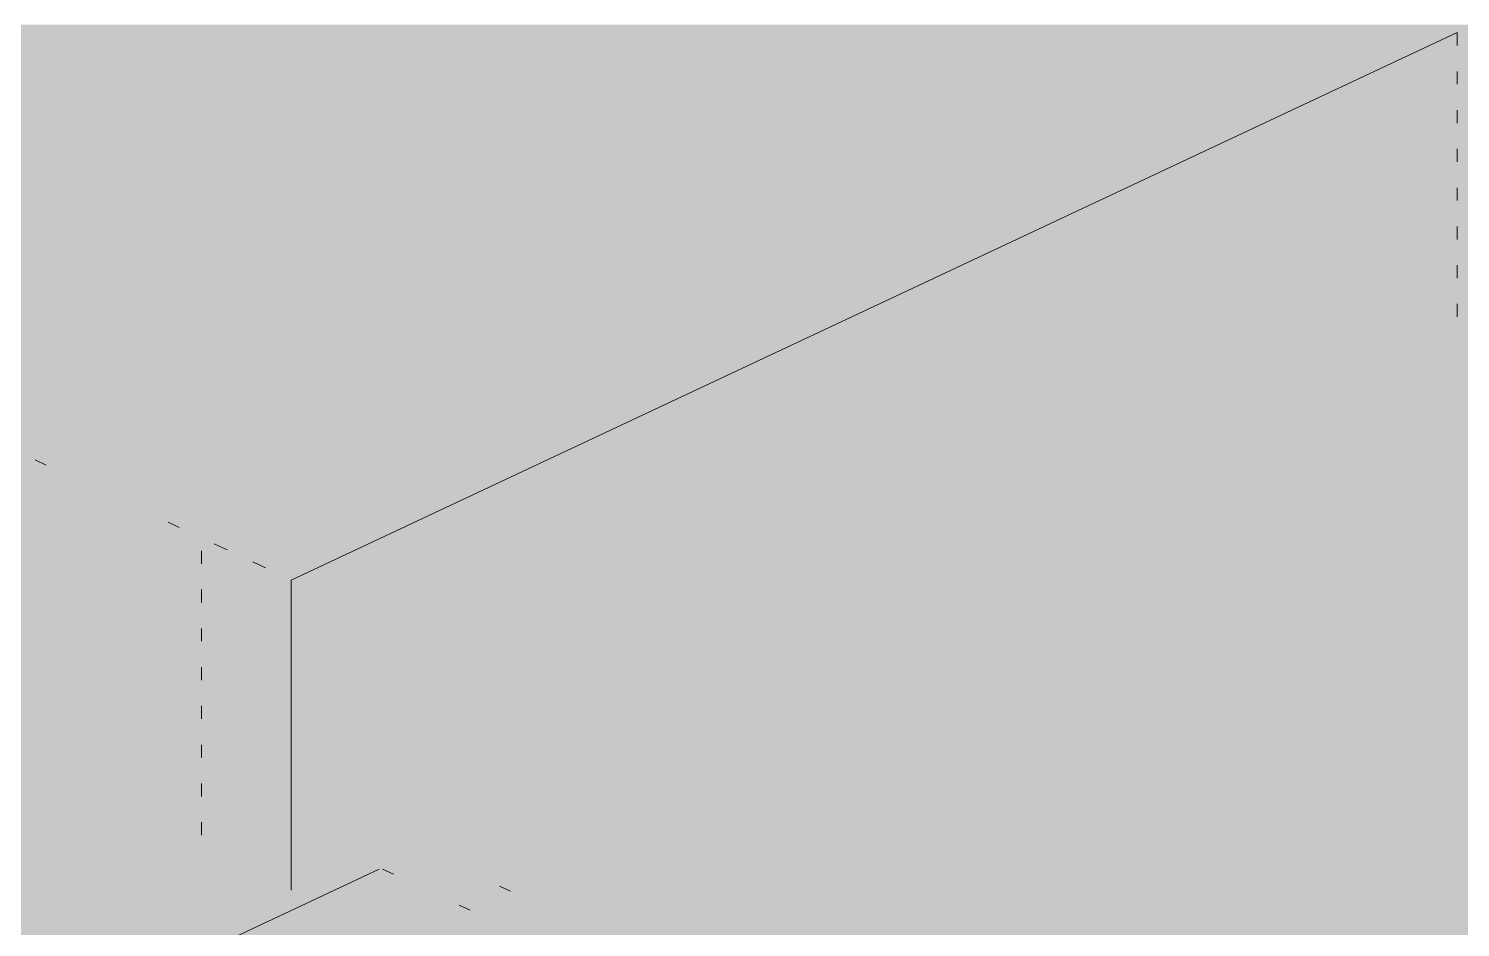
# Model space of a CAD drawing. Header units: millimetres. Extents: x 5 to 1315, y 5 to 292.
# Drawn here: x 1189.478 to 1194.462, y 102.705 to 105.834 of the extents above; entities that cross this region are included whole.
import ezdxf

# ---------------------------------------------------------------- set-up
doc = ezdxf.new("R2010")
doc.units = ezdxf.units.MM
doc.layers.add('EXISTING', color=7, linetype='Continuous')
doc.layers.add('IMAGES', color=7, linetype='Continuous')

# ---------------------------------------------------------------- blocks, each defined once
blk = doc.blocks.new('SHEET_03')
at = {"layer": 'EXISTING', "color": 250, "lineweight": 9}
for p, q in [((290.3917, 103.9143), (294.4506, 105.8198)), ((294.4506, 105.7748), (294.4506, 105.8198)), ((294.4506, 105.6398), (294.4506, 105.6848)), ((294.4506, 105.5049), (294.4506, 105.5499)), ((294.4506, 105.3699), (294.4506, 105.4149)), ((294.4506, 105.235), (294.4506, 105.28)), ((294.4506, 105.1), (294.4506, 105.145)), ((294.4506, 104.9651), (294.4506, 105.0101)), ((294.4506, 104.8301), (294.4506, 104.8751)), ((289.5007, 104.3326), (289.5393, 104.3145)), ((289.9638, 104.1152), (290.0023, 104.0971)), ((290.0795, 103.9709), (290.0795, 104.0159)), ((290.1241, 104.0399), (290.1687, 104.019)), ((290.2579, 103.9771), (290.3025, 103.9562)), ((290.3917, 103.9143), (290.3917, 102.8347)), ((290.0795, 103.8359), (290.0795, 103.8809)), ((290.0795, 103.701), (290.0795, 103.746)), ((290.0795, 103.566), (290.0795, 103.611)), ((290.0795, 103.4311), (290.0795, 103.4761)), ((290.0795, 103.2961), (290.0795, 103.3411)), ((290.0795, 103.1612), (290.0795, 103.2062)), ((290.0795, 103.0262), (290.0795, 103.0712)), ((288.9793, 102.1014), (290.6978, 102.9082)), ((290.71, 102.9083), (290.7481, 102.8904)), ((291.1554, 102.831), (291.1173, 102.8489)), ((290.9768, 102.783), (291.015, 102.7651))]:
    blk.add_line(p, q, dxfattribs=at)
at = {"layer": 'IMAGES', "color": 7}
for points in [[(287.3109, 105.7509), (293.5745, 105.7509), (287.3109, 105.8473), (293.5745, 105.8473)], [(293.5745, 105.7509), (293.6709, 105.7509), (293.5745, 105.8473), (293.6709, 105.8473)], [(293.6709, 105.7509), (293.7673, 105.7509), (293.6709, 105.8473), (293.7673, 105.8473)], [(293.7673, 105.7509), (293.8636, 105.7509), (293.7673, 105.8473), (293.8636, 105.8473)], [(293.8636, 105.7509), (293.96, 105.7509), (293.8636, 105.8473), (293.96, 105.8473)], [(293.96, 105.7509), (294.3455, 105.7509), (293.96, 105.8473), (294.3455, 105.8473)], [(294.3455, 105.7509), (294.4418, 105.7509), (294.3455, 105.8473), (294.4418, 105.8473)], [(294.4418, 105.7509), (294.5382, 105.7509), (294.4418, 105.8473), (294.5382, 105.8473)], [(287.5036, 105.6545), (293.3818, 105.6545), (287.5036, 105.7509), (293.3818, 105.7509)], [(293.3818, 105.6545), (293.5745, 105.6545), (293.3818, 105.7509), (293.5745, 105.7509)], [(293.5745, 105.6545), (293.6709, 105.6545), (293.5745, 105.7509), (293.6709, 105.7509)], [(293.6709, 105.6545), (294.0564, 105.6545), (293.6709, 105.7509), (294.0564, 105.7509)], [(294.0564, 105.6545), (294.1527, 105.6545), (294.0564, 105.7509), (294.1527, 105.7509)], [(294.1527, 105.6545), (294.2491, 105.6545), (294.1527, 105.7509), (294.2491, 105.7509)], [(294.2491, 105.6545), (294.3455, 105.6545), (294.2491, 105.7509), (294.3455, 105.7509)], [(294.3455, 105.6545), (294.5382, 105.6545), (294.3455, 105.7509), (294.5382, 105.7509)], [(287.6964, 105.5581), (292.9964, 105.5581), (287.6964, 105.6545), (292.9964, 105.6545)], [(292.9964, 105.5581), (293.1891, 105.5581), (292.9964, 105.6545), (293.1891, 105.6545)], [(293.1891, 105.5581), (293.3818, 105.5581), (293.1891, 105.6545), (293.3818, 105.6545)], [(293.3818, 105.5581), (293.4782, 105.5581), (293.3818, 105.6545), (293.4782, 105.6545)], [(293.4782, 105.5581), (293.5745, 105.5581), (293.4782, 105.6545), (293.5745, 105.6545)], [(293.5745, 105.5581), (293.96, 105.5581), (293.5745, 105.6545), (293.96, 105.6545)], [(293.96, 105.5581), (294.2491, 105.5581), (293.96, 105.6545), (294.2491, 105.6545)], [(294.2491, 105.5581), (294.3455, 105.5581), (294.2491, 105.6545), (294.3455, 105.6545)], [(294.3455, 104.6905), (294.4418, 104.6905), (294.3455, 105.6545), (294.4418, 105.6545)], [(294.4418, 104.8833), (294.5382, 104.8833), (294.4418, 105.6545), (294.5382, 105.6545)], [(287.8891, 105.4617), (292.9, 105.4617), (287.8891, 105.5581), (292.9, 105.5581)], [(292.9, 105.4617), (292.9964, 105.4617), (292.9, 105.5581), (292.9964, 105.5581)], [(292.9964, 105.4617), (293.0927, 105.4617), (292.9964, 105.5581), (293.0927, 105.5581)], [(293.0927, 105.4617), (293.1891, 105.4617), (293.0927, 105.5581), (293.1891, 105.5581)], [(293.1891, 105.4617), (293.2855, 105.4617), (293.1891, 105.5581), (293.2855, 105.5581)], [(293.2855, 105.4617), (293.3818, 105.4617), (293.2855, 105.5581), (293.3818, 105.5581)], [(293.3818, 105.4617), (293.6709, 105.4617), (293.3818, 105.5581), (293.6709, 105.5581)], [(293.6709, 105.4617), (293.7673, 105.4617), (293.6709, 105.5581), (293.7673, 105.5581)], [(293.7673, 105.3653), (293.8636, 105.3653), (293.7673, 105.5581), (293.8636, 105.5581)], [(293.8636, 105.4617), (294.0564, 105.4617), (293.8636, 105.5581), (294.0564, 105.5581)], [(294.0564, 105.4617), (294.1527, 105.4617), (294.0564, 105.5581), (294.1527, 105.5581)], [(294.1527, 105.4617), (294.3455, 105.4617), (294.1527, 105.5581), (294.3455, 105.5581)], [(288.1782, 105.3653), (292.7073, 105.3653), (288.1782, 105.4617), (292.7073, 105.4617)], [(292.7073, 105.3653), (292.9, 105.3653), (292.7073, 105.4617), (292.9, 105.4617)], [(292.9, 105.3653), (292.9964, 105.3653), (292.9, 105.4617), (292.9964, 105.4617)], [(292.9964, 105.3653), (293.0927, 105.3653), (292.9964, 105.4617), (293.0927, 105.4617)], [(293.0927, 105.3653), (293.4782, 105.3653), (293.0927, 105.4617), (293.4782, 105.4617)], [(293.4782, 105.3653), (293.5745, 105.3653), (293.4782, 105.4617), (293.5745, 105.4617)], [(293.5745, 105.3653), (293.7673, 105.3653), (293.5745, 105.4617), (293.7673, 105.4617)], [(293.8636, 105.3653), (294.3455, 105.3653), (293.8636, 105.4617), (294.3455, 105.4617)], [(288.3709, 105.2689), (292.5145, 105.2689), (288.3709, 105.3653), (292.5145, 105.3653)], [(292.5145, 105.2689), (292.6109, 105.2689), (292.5145, 105.3653), (292.6109, 105.3653)], [(292.6109, 105.2689), (292.7073, 105.2689), (292.6109, 105.3653), (292.7073, 105.3653)], [(292.7073, 105.2689), (292.8036, 105.2689), (292.7073, 105.3653), (292.8036, 105.3653)], [(292.8036, 105.2689), (292.9964, 105.2689), (292.8036, 105.3653), (292.9964, 105.3653)], [(292.9964, 105.2689), (293.2855, 105.2689), (292.9964, 105.3653), (293.2855, 105.3653)], [(293.2855, 105.2689), (293.3818, 105.2689), (293.2855, 105.3653), (293.3818, 105.3653)], [(293.3818, 105.1725), (293.4782, 105.1725), (293.3818, 105.3653), (293.4782, 105.3653)], [(293.4782, 105.2689), (293.5745, 105.2689), (293.4782, 105.3653), (293.5745, 105.3653)], [(293.5745, 105.2689), (293.6709, 105.2689), (293.5745, 105.3653), (293.6709, 105.3653)], [(293.6709, 105.2689), (293.7673, 105.2689), (293.6709, 105.3653), (293.7673, 105.3653)], [(293.7673, 105.2689), (294.3455, 105.2689), (293.7673, 105.3653), (294.3455, 105.3653)], [(288.4673, 105.1725), (292.2255, 105.1725), (288.4673, 105.2689), (292.2255, 105.2689)], [(292.2255, 105.1725), (292.5145, 105.1725), (292.2255, 105.2689), (292.5145, 105.2689)], [(292.5145, 105.1725), (292.6109, 105.1725), (292.5145, 105.2689), (292.6109, 105.2689)], [(292.6109, 105.1725), (293.0927, 105.1725), (292.6109, 105.2689), (293.0927, 105.2689)], [(293.0927, 105.1725), (293.1891, 105.1725), (293.0927, 105.2689), (293.1891, 105.2689)], [(293.1891, 105.1725), (293.3818, 105.1725), (293.1891, 105.2689), (293.3818, 105.2689)], [(293.4782, 105.1725), (294.3455, 105.1725), (293.4782, 105.2689), (294.3455, 105.2689)], [(288.7564, 105.0761), (292.2255, 105.0761), (288.7564, 105.1725), (292.2255, 105.1725)], [(292.2255, 105.0761), (292.3218, 105.0761), (292.2255, 105.1725), (292.3218, 105.1725)], [(292.3218, 105.0761), (292.4182, 105.0761), (292.3218, 105.1725), (292.4182, 105.1725)], [(292.4182, 105.0761), (292.5145, 105.0761), (292.4182, 105.1725), (292.5145, 105.1725)], [(292.5145, 105.0761), (292.6109, 105.0761), (292.5145, 105.1725), (292.6109, 105.1725)], [(292.6109, 105.0761), (292.9, 105.0761), (292.6109, 105.1725), (292.9, 105.1725)], [(292.9, 105.0761), (292.9964, 105.0761), (292.9, 105.1725), (292.9964, 105.1725)], [(292.9964, 105.0761), (293.0927, 105.0761), (292.9964, 105.1725), (293.0927, 105.1725)], [(293.0927, 105.0761), (293.2855, 105.0761), (293.0927, 105.1725), (293.2855, 105.1725)], [(293.2855, 105.0761), (294.3455, 105.0761), (293.2855, 105.1725), (294.3455, 105.1725)], [(288.8527, 104.9797), (291.9364, 104.9797), (288.8527, 105.0761), (291.9364, 105.0761)], [(291.9364, 104.9797), (292.0327, 104.9797), (291.9364, 105.0761), (292.0327, 105.0761)], [(292.0327, 104.9797), (292.1291, 104.9797), (292.0327, 105.0761), (292.1291, 105.0761)], [(292.1291, 104.9797), (292.2255, 104.9797), (292.1291, 105.0761), (292.2255, 105.0761)], [(292.2255, 104.9797), (292.7073, 104.9797), (292.2255, 105.0761), (292.7073, 105.0761)], [(292.7073, 104.9797), (292.8036, 104.9797), (292.7073, 105.0761), (292.8036, 105.0761)], [(292.8036, 104.9797), (292.9, 104.9797), (292.8036, 105.0761), (292.9, 105.0761)], [(292.9, 104.9797), (292.9964, 104.9797), (292.9, 105.0761), (292.9964, 105.0761)], [(292.9964, 104.9797), (293.0927, 104.9797), (292.9964, 105.0761), (293.0927, 105.0761)], [(293.0927, 104.9797), (294.3455, 104.9797), (293.0927, 105.0761), (294.3455, 105.0761)], [(289.2382, 104.8833), (291.6473, 104.8833), (289.2382, 104.9797), (291.6473, 104.9797)], [(291.6473, 104.8833), (291.7436, 104.8833), (291.6473, 104.9797), (291.7436, 104.9797)], [(291.7436, 104.8833), (291.84, 104.8833), (291.7436, 104.9797), (291.84, 104.9797)], [(291.84, 104.8833), (291.9364, 104.8833), (291.84, 104.9797), (291.9364, 104.9797)], [(291.9364, 104.8833), (292.0327, 104.8833), (291.9364, 104.9797), (292.0327, 104.9797)], [(292.0327, 104.8833), (292.1291, 104.8833), (292.0327, 104.9797), (292.1291, 104.9797)], [(292.1291, 104.8833), (292.5145, 104.8833), (292.1291, 104.9797), (292.5145, 104.9797)], [(292.5145, 104.7869), (292.6109, 104.7869), (292.5145, 104.9797), (292.6109, 104.9797)], [(292.6109, 104.8833), (292.8036, 104.8833), (292.6109, 104.9797), (292.8036, 104.9797)], [(292.8036, 104.8833), (292.9, 104.8833), (292.8036, 104.9797), (292.9, 104.9797)], [(292.9, 104.8833), (294.3455, 104.8833), (292.9, 104.9797), (294.3455, 104.9797)], [(289.3345, 104.7869), (291.6473, 104.7869), (289.3345, 104.8833), (291.6473, 104.8833)], [(291.6473, 104.7869), (291.7436, 104.7869), (291.6473, 104.8833), (291.7436, 104.8833)], [(291.7436, 104.7869), (291.84, 104.7869), (291.7436, 104.8833), (291.84, 104.8833)], [(291.84, 104.7869), (292.2255, 104.7869), (291.84, 104.8833), (292.2255, 104.8833)], [(292.2255, 104.7869), (292.3218, 104.7869), (292.2255, 104.8833), (292.3218, 104.8833)], [(292.3218, 104.7869), (292.4182, 104.7869), (292.3218, 104.8833), (292.4182, 104.8833)], [(292.4182, 104.7869), (292.5145, 104.7869), (292.4182, 104.8833), (292.5145, 104.8833)], [(292.6109, 104.7869), (292.7073, 104.7869), (292.6109, 104.8833), (292.7073, 104.8833)], [(292.7073, 104.7869), (294.3455, 104.7869), (292.7073, 104.8833), (294.3455, 104.8833)], [(294.4418, 104.7869), (294.5382, 104.7869), (294.4418, 104.8833), (294.5382, 104.8833)], [(289.3345, 104.6905), (289.5273, 104.6905), (289.3345, 104.7869), (289.5273, 104.7869)], [(289.5273, 104.6905), (291.1655, 104.6905), (289.5273, 104.7869), (291.1655, 104.7869)], [(291.1655, 104.6905), (291.3582, 104.6905), (291.1655, 104.7869), (291.3582, 104.7869)], [(291.3582, 104.6905), (291.4545, 104.6905), (291.3582, 104.7869), (291.4545, 104.7869)], [(291.4545, 104.6905), (291.5509, 104.6905), (291.4545, 104.7869), (291.5509, 104.7869)], [(291.5509, 104.6905), (291.6473, 104.6905), (291.5509, 104.7869), (291.6473, 104.7869)], [(291.6473, 104.6905), (292.0327, 104.6905), (291.6473, 104.7869), (292.0327, 104.7869)], [(292.0327, 104.6905), (292.1291, 104.6905), (292.0327, 104.7869), (292.1291, 104.7869)], [(292.1291, 104.6905), (292.2255, 104.6905), (292.1291, 104.7869), (292.2255, 104.7869)], [(292.2255, 104.6905), (292.3218, 104.6905), (292.2255, 104.7869), (292.3218, 104.7869)], [(292.3218, 104.6905), (292.4182, 104.6905), (292.3218, 104.7869), (292.4182, 104.7869)], [(292.4182, 104.6905), (292.5145, 104.6905), (292.4182, 104.7869), (292.5145, 104.7869)], [(292.5145, 104.6905), (294.3455, 104.6905), (292.5145, 104.7869), (294.3455, 104.7869)], [(294.4418, 104.6905), (294.5382, 104.6905), (294.4418, 104.7869), (294.5382, 104.7869)], [(289.4309, 104.5941), (289.5273, 104.5941), (289.4309, 104.6905), (289.5273, 104.6905)], [(289.5273, 104.5941), (289.6236, 104.5941), (289.5273, 104.6905), (289.6236, 104.6905)], [(289.6236, 104.5941), (289.72, 104.5941), (289.6236, 104.6905), (289.72, 104.6905)], [(289.72, 104.5941), (291.2618, 104.5941), (289.72, 104.6905), (291.2618, 104.6905)], [(291.2618, 104.5941), (291.3582, 104.5941), (291.2618, 104.6905), (291.3582, 104.6905)], [(291.3582, 104.5941), (291.5509, 104.5941), (291.3582, 104.6905), (291.5509, 104.6905)], [(291.5509, 104.5941), (291.84, 104.5941), (291.5509, 104.6905), (291.84, 104.6905)], [(291.84, 104.5941), (291.9364, 104.5941), (291.84, 104.6905), (291.9364, 104.6905)], [(291.9364, 104.5941), (292.0327, 104.5941), (291.9364, 104.6905), (292.0327, 104.6905)], [(292.0327, 104.5941), (292.1291, 104.5941), (292.0327, 104.6905), (292.1291, 104.6905)], [(292.1291, 104.5941), (292.2255, 104.5941), (292.1291, 104.6905), (292.2255, 104.6905)], [(292.2255, 104.5941), (292.3218, 104.5941), (292.2255, 104.6905), (292.3218, 104.6905)], [(292.3218, 104.5941), (294.2491, 104.5941), (292.3218, 104.6905), (294.2491, 104.6905)], [(294.2491, 104.5941), (294.3455, 104.5941), (294.2491, 104.6905), (294.3455, 104.6905)], [(294.3455, 104.5941), (294.4418, 104.5941), (294.3455, 104.6905), (294.4418, 104.6905)], [(294.4418, 104.5941), (294.5382, 104.5941), (294.4418, 104.6905), (294.5382, 104.6905)], [(289.2382, 104.4977), (289.5273, 104.4977), (289.2382, 104.5941), (289.5273, 104.5941)], [(289.5273, 104.4977), (289.6236, 104.4977), (289.5273, 104.5941), (289.6236, 104.5941)], [(289.6236, 104.4977), (289.72, 104.4977), (289.6236, 104.5941), (289.72, 104.5941)], [(289.72, 104.4977), (289.8164, 104.4977), (289.72, 104.5941), (289.8164, 104.5941)], [(289.8164, 104.4977), (289.9127, 104.4977), (289.8164, 104.5941), (289.9127, 104.5941)], [(289.9127, 104.4977), (290.9727, 104.4977), (289.9127, 104.5941), (290.9727, 104.5941)], [(290.9727, 104.4977), (291.0691, 104.4977), (290.9727, 104.5941), (291.0691, 104.5941)], [(291.0691, 104.4977), (291.1655, 104.4977), (291.0691, 104.5941), (291.1655, 104.5941)], [(291.1655, 104.4977), (291.6473, 104.4977), (291.1655, 104.5941), (291.6473, 104.5941)], [(291.6473, 104.4977), (291.7436, 104.4977), (291.6473, 104.5941), (291.7436, 104.5941)], [(291.7436, 104.4977), (292.0327, 104.4977), (291.7436, 104.5941), (292.0327, 104.5941)], [(292.0327, 104.4977), (294.1527, 104.4977), (292.0327, 104.5941), (294.1527, 104.5941)], [(294.1527, 104.4977), (294.2491, 104.4977), (294.1527, 104.5941), (294.2491, 104.5941)], [(294.2491, 104.4977), (294.4418, 104.4977), (294.2491, 104.5941), (294.4418, 104.5941)], [(294.4418, 104.4977), (294.5382, 104.4977), (294.4418, 104.5941), (294.5382, 104.5941)], [(289.3345, 104.4013), (289.72, 104.4013), (289.3345, 104.4977), (289.72, 104.4977)], [(289.72, 104.4013), (289.8164, 104.4013), (289.72, 104.4977), (289.8164, 104.4977)], [(289.8164, 104.4013), (289.9127, 104.4013), (289.8164, 104.4977), (289.9127, 104.4977)], [(289.9127, 104.4013), (290.0091, 104.4013), (289.9127, 104.4977), (290.0091, 104.4977)], [(290.0091, 104.4013), (290.2018, 104.4013), (290.0091, 104.4977), (290.2018, 104.4977)], [(290.2018, 104.4013), (290.5873, 104.4013), (290.2018, 104.4977), (290.5873, 104.4977)], [(290.5873, 104.4013), (290.6836, 104.4013), (290.5873, 104.4977), (290.6836, 104.4977)], [(290.6836, 104.4013), (290.8764, 104.4013), (290.6836, 104.4977), (290.8764, 104.4977)], [(290.8764, 104.4013), (290.9727, 104.4013), (290.8764, 104.4977), (290.9727, 104.4977)], [(290.9727, 104.4013), (291.0691, 104.4013), (290.9727, 104.4977), (291.0691, 104.4977)], [(291.0691, 104.4013), (291.4545, 104.4013), (291.0691, 104.4977), (291.4545, 104.4977)], [(291.4545, 104.4013), (291.5509, 104.4013), (291.4545, 104.4977), (291.5509, 104.4977)], [(291.5509, 104.4013), (291.7436, 104.4013), (291.5509, 104.4977), (291.7436, 104.4977)], [(291.7436, 104.4013), (291.84, 104.4013), (291.7436, 104.4977), (291.84, 104.4977)], [(291.84, 104.4013), (293.7673, 104.4013), (291.84, 104.4977), (293.7673, 104.4977)], [(293.7673, 104.4013), (294.0564, 104.4013), (293.7673, 104.4977), (294.0564, 104.4977)], [(294.0564, 104.4013), (294.1527, 104.4013), (294.0564, 104.4977), (294.1527, 104.4977)], [(294.1527, 104.4013), (294.2491, 104.4013), (294.1527, 104.4977), (294.2491, 104.4977)], [(294.2491, 104.4013), (294.3455, 104.4013), (294.2491, 104.4977), (294.3455, 104.4977)], [(294.3455, 104.4013), (294.4418, 104.4013), (294.3455, 104.4977), (294.4418, 104.4977)], [(294.4418, 104.4013), (294.5382, 104.4013), (294.4418, 104.4977), (294.5382, 104.4977)], [(289.4309, 104.3049), (289.5273, 104.3049), (289.4309, 104.4013), (289.5273, 104.4013)], [(289.5273, 104.3049), (289.6236, 104.3049), (289.5273, 104.4013), (289.6236, 104.4013)], [(289.6236, 104.3049), (290.0091, 104.3049), (289.6236, 104.4013), (290.0091, 104.4013)], [(290.0091, 104.3049), (290.1055, 104.3049), (290.0091, 104.4013), (290.1055, 104.4013)], [(290.1055, 104.3049), (290.2018, 104.3049), (290.1055, 104.4013), (290.2018, 104.4013)], [(290.2018, 104.3049), (290.2982, 104.3049), (290.2018, 104.4013), (290.2982, 104.4013)], [(290.2982, 104.3049), (290.3945, 104.3049), (290.2982, 104.4013), (290.3945, 104.4013)], [(290.3945, 104.3049), (290.4909, 104.3049), (290.3945, 104.4013), (290.4909, 104.4013)], [(290.4909, 104.3049), (290.5873, 104.3049), (290.4909, 104.4013), (290.5873, 104.4013)], [(290.5873, 104.3049), (290.6836, 104.3049), (290.5873, 104.4013), (290.6836, 104.4013)], [(290.6836, 104.3049), (290.78, 104.3049), (290.6836, 104.4013), (290.78, 104.4013)], [(290.78, 104.3049), (291.1655, 104.3049), (290.78, 104.4013), (291.1655, 104.4013)], [(291.1655, 104.3049), (291.2618, 104.3049), (291.1655, 104.4013), (291.2618, 104.4013)], [(291.2618, 104.3049), (291.3582, 104.3049), (291.2618, 104.4013), (291.3582, 104.4013)], [(291.3582, 104.3049), (291.5509, 104.3049), (291.3582, 104.4013), (291.5509, 104.4013)], [(291.5509, 104.3049), (291.6473, 104.3049), (291.5509, 104.4013), (291.6473, 104.4013)], [(291.6473, 104.3049), (293.6709, 104.3049), (291.6473, 104.4013), (293.6709, 104.4013)], [(293.6709, 104.3049), (293.7673, 104.3049), (293.6709, 104.4013), (293.7673, 104.4013)], [(293.7673, 104.3049), (293.96, 104.3049), (293.7673, 104.4013), (293.96, 104.4013)], [(293.96, 104.3049), (294.0564, 104.3049), (293.96, 104.4013), (294.0564, 104.4013)], [(294.0564, 104.3049), (294.1527, 104.3049), (294.0564, 104.4013), (294.1527, 104.4013)], [(294.1527, 104.3049), (294.4418, 104.3049), (294.1527, 104.4013), (294.4418, 104.4013)], [(294.4418, 104.2085), (294.5382, 104.2085), (294.4418, 104.4013), (294.5382, 104.4013)], [(289.4309, 104.2085), (289.5273, 104.2085), (289.4309, 104.3049), (289.5273, 104.3049)], [(289.5273, 104.2085), (289.6236, 104.2085), (289.5273, 104.3049), (289.6236, 104.3049)], [(289.6236, 104.2085), (289.72, 104.2085), (289.6236, 104.3049), (289.72, 104.3049)], [(289.72, 104.2085), (289.8164, 104.2085), (289.72, 104.3049), (289.8164, 104.3049)], [(289.8164, 104.2085), (290.2018, 104.2085), (289.8164, 104.3049), (290.2018, 104.3049)], [(290.2018, 104.2085), (290.2982, 104.2085), (290.2018, 104.3049), (290.2982, 104.3049)], [(290.2982, 104.2085), (290.3945, 104.2085), (290.2982, 104.3049), (290.3945, 104.3049)], [(290.3945, 104.2085), (290.4909, 104.2085), (290.3945, 104.3049), (290.4909, 104.3049)], [(290.4909, 104.2085), (290.5873, 104.2085), (290.4909, 104.3049), (290.5873, 104.3049)], [(290.5873, 104.2085), (291.0691, 104.2085), (290.5873, 104.3049), (291.0691, 104.3049)], [(291.0691, 104.1121), (291.1655, 104.1121), (291.0691, 104.3049), (291.1655, 104.3049)], [(291.1655, 104.2085), (291.2618, 104.2085), (291.1655, 104.3049), (291.2618, 104.3049)], [(291.2618, 104.2085), (291.3582, 104.2085), (291.2618, 104.3049), (291.3582, 104.3049)], [(291.3582, 104.2085), (291.4545, 104.2085), (291.3582, 104.3049), (291.4545, 104.3049)], [(291.4545, 104.2085), (293.3818, 104.2085), (291.4545, 104.3049), (293.3818, 104.3049)], [(293.3818, 104.2085), (293.5745, 104.2085), (293.3818, 104.3049), (293.5745, 104.3049)], [(293.5745, 104.2085), (293.6709, 104.2085), (293.5745, 104.3049), (293.6709, 104.3049)], [(293.6709, 104.2085), (293.8636, 104.2085), (293.6709, 104.3049), (293.8636, 104.3049)], [(293.8636, 104.2085), (293.96, 104.2085), (293.8636, 104.3049), (293.96, 104.3049)], [(293.96, 104.2085), (294.4418, 104.2085), (293.96, 104.3049), (294.4418, 104.3049)], [(288.1782, 104.1121), (289.72, 104.1121), (288.1782, 104.2085), (289.72, 104.2085)], [(289.72, 104.1121), (289.8164, 104.1121), (289.72, 104.2085), (289.8164, 104.2085)], [(289.8164, 104.0157), (289.9127, 104.0157), (289.8164, 104.2085), (289.9127, 104.2085)], [(289.9127, 104.1121), (290.0091, 104.1121), (289.9127, 104.2085), (290.0091, 104.2085)], [(290.0091, 104.1121), (290.78, 104.1121), (290.0091, 104.2085), (290.78, 104.2085)], [(290.78, 104.1121), (290.8764, 104.1121), (290.78, 104.2085), (290.8764, 104.2085)], [(290.8764, 104.1121), (290.9727, 104.1121), (290.8764, 104.2085), (290.9727, 104.2085)], [(290.9727, 104.1121), (291.0691, 104.1121), (290.9727, 104.2085), (291.0691, 104.2085)], [(291.1655, 104.1121), (291.2618, 104.1121), (291.1655, 104.2085), (291.2618, 104.2085)], [(291.2618, 104.1121), (293.3818, 104.1121), (291.2618, 104.2085), (293.3818, 104.2085)], [(293.3818, 104.1121), (293.5745, 104.1121), (293.3818, 104.2085), (293.5745, 104.2085)], [(293.5745, 104.1121), (293.6709, 104.1121), (293.5745, 104.2085), (293.6709, 104.2085)], [(293.6709, 104.1121), (294.5382, 104.1121), (293.6709, 104.2085), (294.5382, 104.2085)], [(288.1782, 104.0157), (289.8164, 104.0157), (288.1782, 104.1121), (289.8164, 104.1121)], [(289.9127, 104.0157), (290.0091, 104.0157), (289.9127, 104.1121), (290.0091, 104.1121)], [(290.0091, 104.0157), (290.2018, 104.0157), (290.0091, 104.1121), (290.2018, 104.1121)], [(290.2018, 104.0157), (290.2982, 104.0157), (290.2018, 104.1121), (290.2982, 104.1121)], [(290.2982, 104.0157), (290.6836, 104.0157), (290.2982, 104.1121), (290.6836, 104.1121)], [(290.6836, 104.0157), (290.9727, 104.0157), (290.6836, 104.1121), (290.9727, 104.1121)], [(290.9727, 104.0157), (291.0691, 104.0157), (290.9727, 104.1121), (291.0691, 104.1121)], [(291.0691, 104.0157), (293.0927, 104.0157), (291.0691, 104.1121), (293.0927, 104.1121)], [(293.0927, 104.0157), (293.1891, 104.0157), (293.0927, 104.1121), (293.1891, 104.1121)], [(293.1891, 104.0157), (293.2855, 104.0157), (293.1891, 104.1121), (293.2855, 104.1121)], [(293.2855, 104.0157), (293.3818, 104.0157), (293.2855, 104.1121), (293.3818, 104.1121)], [(293.3818, 104.0157), (293.5745, 104.0157), (293.3818, 104.1121), (293.5745, 104.1121)], [(293.5745, 104.0157), (294.9236, 104.0157), (293.5745, 104.1121), (294.9236, 104.1121)], [(288.5636, 103.9193), (290.0091, 103.9193), (288.5636, 104.0157), (290.0091, 104.0157)], [(290.0091, 103.9193), (290.1055, 103.9193), (290.0091, 104.0157), (290.1055, 104.0157)], [(290.1055, 103.9193), (290.2018, 103.9193), (290.1055, 104.0157), (290.2018, 104.0157)], [(290.2018, 103.9193), (290.2982, 103.9193), (290.2018, 104.0157), (290.2982, 104.0157)], [(290.2982, 103.9193), (290.3945, 103.9193), (290.2982, 104.0157), (290.3945, 104.0157)], [(290.3945, 103.9193), (290.4909, 103.9193), (290.3945, 104.0157), (290.4909, 104.0157)], [(290.4909, 103.8229), (290.5873, 103.8229), (290.4909, 104.0157), (290.5873, 104.0157)], [(290.5873, 103.9193), (290.6836, 103.9193), (290.5873, 104.0157), (290.6836, 104.0157)], [(290.6836, 103.9193), (290.78, 103.9193), (290.6836, 104.0157), (290.78, 104.0157)], [(290.78, 103.9193), (290.8764, 103.9193), (290.78, 104.0157), (290.8764, 104.0157)], [(290.8764, 103.9193), (292.8036, 103.9193), (290.8764, 104.0157), (292.8036, 104.0157)], [(292.8036, 103.9193), (292.9, 103.9193), (292.8036, 104.0157), (292.9, 104.0157)], [(292.9, 103.9193), (292.9964, 103.9193), (292.9, 104.0157), (292.9964, 104.0157)], [(292.9964, 103.9193), (293.0927, 103.9193), (292.9964, 104.0157), (293.0927, 104.0157)], [(293.0927, 103.9193), (293.1891, 103.9193), (293.0927, 104.0157), (293.1891, 104.0157)], [(293.1891, 103.9193), (293.2855, 103.9193), (293.1891, 104.0157), (293.2855, 104.0157)], [(293.2855, 103.9193), (295.02, 103.9193), (293.2855, 104.0157), (295.02, 104.0157)], [(288.7564, 103.8229), (290.0091, 103.8229), (288.7564, 103.9193), (290.0091, 103.9193)], [(290.0091, 103.8229), (290.2018, 103.8229), (290.0091, 103.9193), (290.2018, 103.9193)], [(290.2018, 103.8229), (290.2982, 103.8229), (290.2018, 103.9193), (290.2982, 103.9193)], [(290.2982, 103.8229), (290.3945, 103.8229), (290.2982, 103.9193), (290.3945, 103.9193)], [(290.3945, 103.8229), (290.4909, 103.8229), (290.3945, 103.9193), (290.4909, 103.9193)], [(290.5873, 103.8229), (292.7073, 103.8229), (290.5873, 103.9193), (292.7073, 103.9193)], [(292.7073, 103.8229), (292.8036, 103.8229), (292.7073, 103.9193), (292.8036, 103.9193)], [(292.8036, 103.8229), (292.9, 103.8229), (292.8036, 103.9193), (292.9, 103.9193)], [(292.9, 103.8229), (292.9964, 103.8229), (292.9, 103.9193), (292.9964, 103.9193)], [(292.9964, 103.8229), (293.0927, 103.8229), (292.9964, 103.9193), (293.0927, 103.9193)], [(293.0927, 103.8229), (295.1164, 103.8229), (293.0927, 103.9193), (295.1164, 103.9193)], [(288.9491, 103.7265), (290.0091, 103.7265), (288.9491, 103.8229), (290.0091, 103.8229)], [(290.0091, 102.9553), (290.1055, 102.9553), (290.0091, 103.8229), (290.1055, 103.8229)], [(290.1055, 102.9553), (290.2018, 102.9553), (290.1055, 103.8229), (290.2018, 103.8229)], [(290.2018, 102.8589), (290.3945, 102.8589), (290.2018, 103.8229), (290.3945, 103.8229)], [(290.3945, 103.7265), (290.4909, 103.7265), (290.3945, 103.8229), (290.4909, 103.8229)], [(290.4909, 103.7265), (292.4182, 103.7265), (290.4909, 103.8229), (292.4182, 103.8229)], [(292.4182, 103.7265), (292.5145, 103.7265), (292.4182, 103.8229), (292.5145, 103.8229)], [(292.5145, 103.7265), (292.6109, 103.7265), (292.5145, 103.8229), (292.6109, 103.8229)], [(292.6109, 103.7265), (292.7073, 103.7265), (292.6109, 103.8229), (292.7073, 103.8229)], [(292.7073, 103.7265), (292.8036, 103.7265), (292.7073, 103.8229), (292.8036, 103.8229)], [(292.8036, 103.7265), (292.9, 103.7265), (292.8036, 103.8229), (292.9, 103.8229)], [(292.9, 103.7265), (292.9964, 103.7265), (292.9, 103.8229), (292.9964, 103.8229)], [(292.9964, 103.7265), (295.5982, 103.7265), (292.9964, 103.8229), (295.5982, 103.8229)], [(289.2382, 103.5337), (290.0091, 103.5337), (289.2382, 103.7265), (290.0091, 103.7265)], [(290.3945, 102.9553), (290.4909, 102.9553), (290.3945, 103.7265), (290.4909, 103.7265)], [(290.4909, 103.0517), (290.5873, 103.0517), (290.4909, 103.7265), (290.5873, 103.7265)], [(290.5873, 103.6301), (292.2255, 103.6301), (290.5873, 103.7265), (292.2255, 103.7265)], [(292.2255, 103.6301), (292.4182, 103.6301), (292.2255, 103.7265), (292.4182, 103.7265)], [(292.4182, 103.6301), (292.5145, 103.6301), (292.4182, 103.7265), (292.5145, 103.7265)], [(292.5145, 103.6301), (292.6109, 103.6301), (292.5145, 103.7265), (292.6109, 103.7265)], [(292.6109, 103.6301), (292.7073, 103.6301), (292.6109, 103.7265), (292.7073, 103.7265)], [(292.7073, 103.6301), (295.6945, 103.6301), (292.7073, 103.7265), (295.6945, 103.7265)], [(290.5873, 103.5337), (292.0327, 103.5337), (290.5873, 103.6301), (292.0327, 103.6301)], [(292.0327, 103.5337), (292.2255, 103.5337), (292.0327, 103.6301), (292.2255, 103.6301)], [(292.2255, 103.5337), (292.3218, 103.5337), (292.2255, 103.6301), (292.3218, 103.6301)], [(292.3218, 103.5337), (292.4182, 103.5337), (292.3218, 103.6301), (292.4182, 103.6301)], [(292.4182, 103.5337), (292.5145, 103.5337), (292.4182, 103.6301), (292.5145, 103.6301)], [(292.5145, 103.5337), (295.7909, 103.5337), (292.5145, 103.6301), (295.7909, 103.6301)], [(289.4309, 103.4373), (289.5273, 103.4373), (289.4309, 103.5337), (289.5273, 103.5337)], [(289.5273, 103.4373), (290.0091, 103.4373), (289.5273, 103.5337), (290.0091, 103.5337)], [(290.5873, 103.4373), (291.84, 103.4373), (290.5873, 103.5337), (291.84, 103.5337)], [(291.84, 103.4373), (292.0327, 103.4373), (291.84, 103.5337), (292.0327, 103.5337)], [(292.0327, 103.4373), (292.1291, 103.4373), (292.0327, 103.5337), (292.1291, 103.5337)], [(292.1291, 103.4373), (292.2255, 103.4373), (292.1291, 103.5337), (292.2255, 103.5337)], [(292.2255, 103.4373), (292.3218, 103.4373), (292.2255, 103.5337), (292.3218, 103.5337)], [(292.3218, 103.4373), (296.08, 103.4373), (292.3218, 103.5337), (296.08, 103.5337)], [(289.4309, 103.3409), (289.5273, 103.3409), (289.4309, 103.4373), (289.5273, 103.4373)], [(289.5273, 103.1481), (289.6236, 103.1481), (289.5273, 103.4373), (289.6236, 103.4373)], [(289.6236, 103.1481), (290.0091, 103.1481), (289.6236, 103.4373), (290.0091, 103.4373)], [(290.5873, 103.3409), (291.6473, 103.3409), (290.5873, 103.4373), (291.6473, 103.4373)], [(291.6473, 103.3409), (291.84, 103.3409), (291.6473, 103.4373), (291.84, 103.4373)], [(291.84, 103.3409), (292.0327, 103.3409), (291.84, 103.4373), (292.0327, 103.4373)], [(292.0327, 103.3409), (292.1291, 103.3409), (292.0327, 103.4373), (292.1291, 103.4373)], [(292.1291, 103.3409), (296.1764, 103.3409), (292.1291, 103.4373), (296.1764, 103.4373)], [(289.4309, 102.4733), (289.5273, 102.4733), (289.4309, 103.3409), (289.5273, 103.3409)], [(290.5873, 103.2445), (291.3582, 103.2445), (290.5873, 103.3409), (291.3582, 103.3409)], [(291.3582, 103.2445), (291.6473, 103.2445), (291.3582, 103.3409), (291.6473, 103.3409)], [(291.6473, 103.2445), (291.7436, 103.2445), (291.6473, 103.3409), (291.7436, 103.3409)], [(291.7436, 103.2445), (291.84, 103.2445), (291.7436, 103.3409), (291.84, 103.3409)], [(291.84, 103.2445), (291.9364, 103.2445), (291.84, 103.3409), (291.9364, 103.3409)], [(291.9364, 103.2445), (292.0327, 103.2445), (291.9364, 103.3409), (292.0327, 103.3409)], [(292.0327, 103.2445), (296.3691, 103.2445), (292.0327, 103.3409), (296.3691, 103.3409)], [(290.5873, 103.1481), (291.2618, 103.1481), (290.5873, 103.2445), (291.2618, 103.2445)], [(291.2618, 103.1481), (291.3582, 103.1481), (291.2618, 103.2445), (291.3582, 103.2445)], [(291.3582, 103.1481), (291.5509, 103.1481), (291.3582, 103.2445), (291.5509, 103.2445)], [(291.5509, 103.1481), (291.6473, 103.1481), (291.5509, 103.2445), (291.6473, 103.2445)], [(291.6473, 103.1481), (296.7545, 103.1481), (291.6473, 103.2445), (296.7545, 103.2445)], [(289.5273, 102.6661), (289.6236, 102.6661), (289.5273, 103.1481), (289.6236, 103.1481)], [(289.6236, 103.0517), (289.72, 103.0517), (289.6236, 103.1481), (289.72, 103.1481)], [(289.72, 103.0517), (290.0091, 103.0517), (289.72, 103.1481), (290.0091, 103.1481)], [(290.5873, 103.0517), (290.9727, 103.0517), (290.5873, 103.1481), (290.9727, 103.1481)], [(290.9727, 103.0517), (291.0691, 103.0517), (290.9727, 103.1481), (291.0691, 103.1481)], [(291.0691, 103.0517), (291.1655, 103.0517), (291.0691, 103.1481), (291.1655, 103.1481)], [(291.1655, 103.0517), (291.2618, 103.0517), (291.1655, 103.1481), (291.2618, 103.1481)], [(291.2618, 103.0517), (291.3582, 103.0517), (291.2618, 103.1481), (291.3582, 103.1481)], [(291.3582, 103.0517), (291.4545, 103.0517), (291.3582, 103.1481), (291.4545, 103.1481)], [(291.4545, 103.0517), (291.5509, 103.0517), (291.4545, 103.1481), (291.5509, 103.1481)], [(291.5509, 103.0517), (296.8509, 103.0517), (291.5509, 103.1481), (296.8509, 103.1481)], [(289.6236, 102.9553), (289.72, 102.9553), (289.6236, 103.0517), (289.72, 103.0517)], [(289.72, 102.9553), (289.8164, 102.9553), (289.72, 103.0517), (289.8164, 103.0517)], [(289.8164, 102.9553), (289.9127, 102.9553), (289.8164, 103.0517), (289.9127, 103.0517)], [(289.9127, 102.9553), (290.0091, 102.9553), (289.9127, 103.0517), (290.0091, 103.0517)], [(290.4909, 102.9553), (290.6836, 102.9553), (290.4909, 103.0517), (290.6836, 103.0517)], [(290.6836, 102.9553), (290.8764, 102.9553), (290.6836, 103.0517), (290.8764, 103.0517)], [(290.8764, 102.9553), (291.1655, 102.9553), (290.8764, 103.0517), (291.1655, 103.0517)], [(291.1655, 102.9553), (291.2618, 102.9553), (291.1655, 103.0517), (291.2618, 103.0517)], [(291.2618, 102.9553), (296.9473, 102.9553), (291.2618, 103.0517), (296.9473, 103.0517)], [(289.6236, 102.8589), (289.8164, 102.8589), (289.6236, 102.9553), (289.8164, 102.9553)], [(289.8164, 102.8589), (289.9127, 102.8589), (289.8164, 102.9553), (289.9127, 102.9553)], [(289.9127, 102.8589), (290.0091, 102.8589), (289.9127, 102.9553), (290.0091, 102.9553)], [(290.0091, 102.7625), (290.1055, 102.7625), (290.0091, 102.9553), (290.1055, 102.9553)], [(290.1055, 102.8589), (290.2018, 102.8589), (290.1055, 102.9553), (290.2018, 102.9553)], [(290.3945, 102.8589), (290.5873, 102.8589), (290.3945, 102.9553), (290.5873, 102.9553)], [(290.5873, 102.8589), (290.6836, 102.8589), (290.5873, 102.9553), (290.6836, 102.9553)], [(290.6836, 102.8589), (290.9727, 102.8589), (290.6836, 102.9553), (290.9727, 102.9553)], [(290.9727, 102.8589), (291.0691, 102.8589), (290.9727, 102.9553), (291.0691, 102.9553)], [(291.0691, 102.8589), (291.1655, 102.8589), (291.0691, 102.9553), (291.1655, 102.9553)], [(291.1655, 102.8589), (291.2618, 102.8589), (291.1655, 102.9553), (291.2618, 102.9553)], [(291.2618, 102.8589), (291.3582, 102.8589), (291.2618, 102.9553), (291.3582, 102.9553)], [(291.3582, 102.8589), (297.2364, 102.8589), (291.3582, 102.9553), (297.2364, 102.9553)], [(289.6236, 102.6661), (289.72, 102.6661), (289.6236, 102.8589), (289.72, 102.8589)], [(289.72, 102.6661), (289.8164, 102.6661), (289.72, 102.8589), (289.8164, 102.8589)], [(289.8164, 102.6661), (289.9127, 102.6661), (289.8164, 102.8589), (289.9127, 102.8589)], [(289.9127, 102.7625), (290.0091, 102.7625), (289.9127, 102.8589), (290.0091, 102.8589)], [(290.1055, 102.7625), (290.2018, 102.7625), (290.1055, 102.8589), (290.2018, 102.8589)], [(290.2018, 102.7625), (290.2982, 102.7625), (290.2018, 102.8589), (290.2982, 102.8589)], [(290.2982, 102.7625), (290.4909, 102.7625), (290.2982, 102.8589), (290.4909, 102.8589)], [(290.4909, 102.7625), (290.5873, 102.7625), (290.4909, 102.8589), (290.5873, 102.8589)], [(290.5873, 102.7625), (290.6836, 102.7625), (290.5873, 102.8589), (290.6836, 102.8589)], [(290.6836, 102.7625), (290.78, 102.7625), (290.6836, 102.8589), (290.78, 102.8589)], [(290.78, 102.7625), (290.8764, 102.7625), (290.78, 102.8589), (290.8764, 102.8589)], [(290.8764, 102.7625), (291.1655, 102.7625), (290.8764, 102.8589), (291.1655, 102.8589)], [(291.1655, 102.7625), (291.2618, 102.7625), (291.1655, 102.8589), (291.2618, 102.8589)], [(291.2618, 102.7625), (291.3582, 102.7625), (291.2618, 102.8589), (291.3582, 102.8589)], [(291.3582, 102.7625), (291.5509, 102.7625), (291.3582, 102.8589), (291.5509, 102.8589)], [(291.5509, 102.7625), (297.3327, 102.7625), (291.5509, 102.8589), (297.3327, 102.8589)], [(289.9127, 102.6661), (290.0091, 102.6661), (289.9127, 102.7625), (290.0091, 102.7625)], [(290.0091, 102.6661), (290.1055, 102.6661), (290.0091, 102.7625), (290.1055, 102.7625)], [(290.1055, 102.6661), (290.3945, 102.6661), (290.1055, 102.7625), (290.3945, 102.7625)], [(290.3945, 102.6661), (290.4909, 102.6661), (290.3945, 102.7625), (290.4909, 102.7625)], [(290.4909, 102.6661), (290.6836, 102.6661), (290.4909, 102.7625), (290.6836, 102.7625)], [(290.6836, 102.6661), (290.78, 102.6661), (290.6836, 102.7625), (290.78, 102.7625)], [(290.78, 102.6661), (290.8764, 102.6661), (290.78, 102.7625), (290.8764, 102.7625)], [(290.8764, 102.6661), (290.9727, 102.6661), (290.8764, 102.7625), (290.9727, 102.7625)], [(290.9727, 102.6661), (291.3582, 102.6661), (290.9727, 102.7625), (291.3582, 102.7625)], [(291.3582, 102.6661), (291.4545, 102.6661), (291.3582, 102.7625), (291.4545, 102.7625)], [(291.4545, 102.6661), (291.5509, 102.6661), (291.4545, 102.7625), (291.5509, 102.7625)], [(291.5509, 102.6661), (291.84, 102.6661), (291.5509, 102.7625), (291.84, 102.7625)], [(291.84, 102.6661), (297.8145, 102.6661), (291.84, 102.7625), (297.8145, 102.7625)]]:
    blk.add_solid(points, dxfattribs=at)

msp = doc.modelspace()

# ---------------------------------------------------------------- block references
msp.add_blockref('SHEET_03', (900, 0))

doc.saveas('drawing.dxf')
